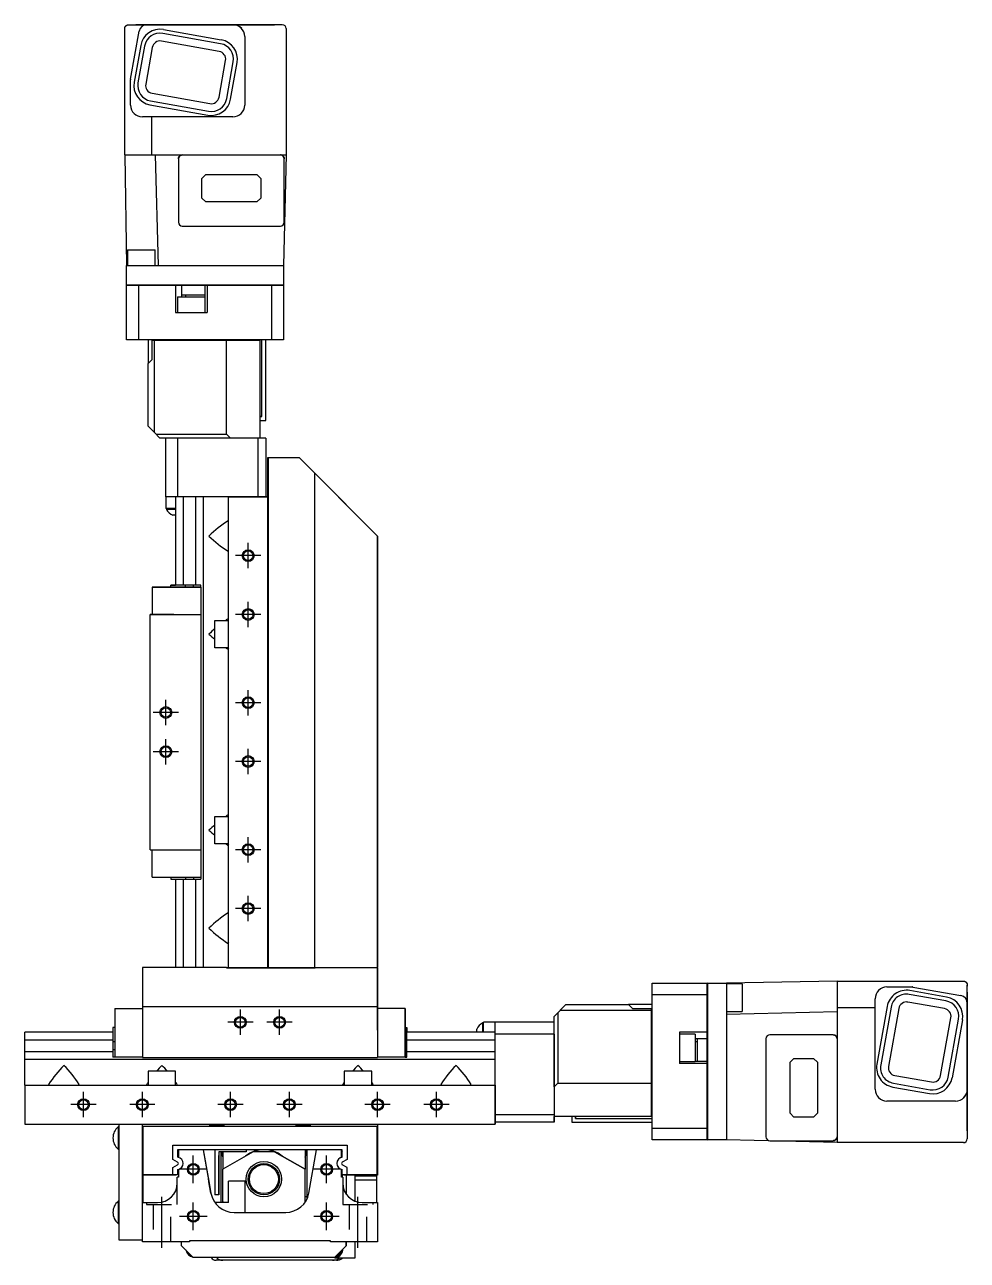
# Model space of a CAD drawing. Extents: x 0 to 1031, y -8 to 855.
# Drawn here: x 528.3 to 768.7, y 273.5 to 588.6 of the extents above; entities that cross this region are included whole.
import ezdxf

# ---------------------------------------------------------------- set-up
doc = ezdxf.new("R2010")
doc.units = 0
doc.header["$LTSCALE"] = 0.5
doc.linetypes.add('CENTER', pattern=[50.8, 31.75, -6.35, 6.35, -6.35])
doc.linetypes.add('DASHED', pattern=[19.05, 12.7, -6.35])
for name, color, linetype in [('MSM_CENTER', 1, 'CENTER'), ('MSM_CONTINUOUS', 7, 'CONTINUOUS'), ('MSM_DASHED', 4, 'DASHED'), ('MSM_NARROW', 5, 'CONTINUOUS')]:
    doc.layers.add(name, color=color, linetype=linetype)

msp = doc.modelspace()

# ---------------------------------------------------------------- linework, layer by layer
at = {"layer": 'MSM_CENTER'}
for p, q in [((585.327688, 449.980596), (585.327688, 456.439596)), ((588.557188, 453.210096), (582.098188, 453.210096)), ((585.327688, 434.980596), (585.327688, 441.439596)), ((588.557188, 438.210096), (582.098188, 438.210096)), ((564.327688, 409.980596), (564.327688, 416.439596)), ((585.327688, 412.480596), (585.327688, 418.939596)), ((567.557188, 413.210096), (561.098188, 413.210096)), ((588.557188, 415.710096), (582.098188, 415.710096)), ((564.327688, 399.980596), (564.327688, 406.439596)), ((585.327688, 397.480596), (585.327688, 403.939596)), ((567.557188, 403.210096), (561.098188, 403.210096)), ((588.557188, 400.710096), (582.098188, 400.710096)), ((585.327688, 374.980596), (585.327688, 381.439596)), ((588.557188, 378.210096), (582.098188, 378.210096)), ((585.327688, 359.980596), (585.327688, 366.439596)), ((588.557188, 363.210096), (582.098188, 363.210096)), ((583.327685, 330.980599), (583.327685, 337.439599)), ((593.327685, 330.980599), (593.327685, 337.439599)), ((586.557185, 334.210099), (580.098185, 334.210099)), ((596.557185, 334.210099), (590.098185, 334.210099)), ((543.327685, 309.980599), (543.327685, 316.439599)), ((558.327685, 309.980599), (558.327685, 316.439599)), ((580.827685, 309.980599), (580.827685, 316.439599)), ((595.827685, 309.980599), (595.827685, 316.439599)), ((618.327685, 309.980599), (618.327685, 316.439599)), ((633.327685, 309.980599), (633.327685, 316.439599)), ((546.557185, 313.210099), (540.098185, 313.210099)), ((561.557185, 313.210099), (555.098185, 313.210099)), ((584.057185, 313.210099), (577.598185, 313.210099)), ((599.057185, 313.210099), (592.598185, 313.210099)), ((621.557185, 313.210099), (615.098185, 313.210099)), ((636.557185, 313.210099), (630.098185, 313.210099)), ((571.327679, 293.210099), (571.327679, 300.210099)), ((605.327679, 293.210099), (605.327679, 300.210099)), ((574.827679, 296.710099), (567.827679, 296.710099)), ((608.827679, 296.710099), (601.827679, 296.710099)), ((563.327679, 276.710099), (563.327679, 289.710099)), ((571.327679, 281.210099), (571.327679, 288.210099)), ((605.327679, 281.210099), (605.327679, 288.210099)), ((613.327679, 276.710099), (613.327679, 289.710099)), ((574.827679, 284.710099), (567.827679, 284.710099)), ((608.557179, 284.710099), (602.098179, 284.710099))]:
    msp.add_line(p, q, dxfattribs=at)
at = {"layer": 'MSM_CONTINUOUS'}
for p, q in [((553.827688, 587.610099), (553.828863, 587.658553)), ((553.827688, 587.610097), (553.828835, 587.657968)), ((553.827688, 555.410097), (553.827688, 587.610097)), ((553.828835, 587.657968), (553.832233, 587.705327)), ((553.828863, 587.658553), (553.832345, 587.706489)), ((553.832233, 587.705327), (553.83789, 587.752571)), ((553.832345, 587.706489), (553.838141, 587.754309)), ((553.83789, 587.752571), (553.845586, 587.798445)), ((553.838141, 587.754309), (553.846029, 587.800743)), ((553.845586, 587.798445), (553.855426, 587.843988)), ((553.846029, 587.800743), (553.856116, 587.846843)), ((553.855426, 587.843988), (553.867136, 587.888197)), ((553.856116, 587.846843), (553.868126, 587.891594)), ((553.867136, 587.888197), (553.880875, 587.931882)), ((553.868126, 587.891594), (553.882221, 587.935815)), ((553.880875, 587.931882), (553.89184, 587.9625)), ((553.882221, 587.935815), (553.893475, 587.966813)), ((553.89184, 587.9625), (553.903798, 587.992754)), ((553.893475, 587.966813), (553.905753, 587.997443)), ((553.903798, 587.992754), (553.916721, 588.022576)), ((553.905753, 587.997443), (553.919029, 588.027636)), ((553.916721, 588.022576), (553.930593, 588.051934)), ((553.919029, 588.027636), (553.933284, 588.057359)), ((553.930593, 588.051934), (553.945463, 588.080924)), ((553.933284, 588.057359), (553.948574, 588.086709)), ((553.945463, 588.080924), (553.961251, 588.109383)), ((553.948574, 588.086709), (553.964815, 588.115519)), ((553.961251, 588.109383), (553.977903, 588.137225)), ((553.964815, 588.115519), (553.981955, 588.143704)), ((553.977903, 588.137225), (553.995425, 588.164478)), ((553.981955, 588.143704), (554.000001, 588.171289)), ((553.995425, 588.164478), (554.01388, 588.19123)), ((554.000001, 588.171289), (554.01902, 588.198364)), ((554.01388, 588.19123), (554.033165, 588.217331)), ((554.01902, 588.198364), (554.038909, 588.224775)), ((554.033165, 588.217331), (554.053313, 588.242824)), ((554.038909, 588.224775), (554.059632, 588.250481)), ((554.053313, 588.242824), (554.074268, 588.267636)), ((554.059632, 588.250481), (554.081199, 588.275496)), ((554.074268, 588.267636), (554.095978, 588.291713)), ((554.081199, 588.275496), (554.10356, 588.299764)), ((554.095978, 588.291713), (554.118417, 588.315033)), ((554.10356, 588.299764), (554.126689, 588.323261)), ((554.118417, 588.315033), (554.141658, 588.33767)), ((554.126689, 588.323261), (554.150666, 588.346061)), ((554.141658, 588.33767), (554.165575, 588.359501)), ((554.150666, 588.346061), (554.17536, 588.368035)), ((554.165575, 588.359501), (554.190083, 588.38046)), ((554.17536, 588.368035), (554.200691, 588.38912)), ((554.190083, 588.38046), (554.215201, 588.400577)), ((554.200691, 588.38912), (554.226678, 588.40934)), ((554.215201, 588.400577), (554.241006, 588.419915)), ((554.226678, 588.40934), (554.253407, 588.428757)), ((554.241006, 588.419915), (554.267361, 588.438369)), ((554.253407, 588.428757), (554.280737, 588.447263)), ((554.267361, 588.438369), (554.301568, 588.460508)), ((554.280737, 588.447263), (554.315906, 588.469214)), ((554.301568, 588.460508), (554.336595, 588.481204)), ((554.315906, 588.469214), (554.351971, 588.489697)), ((554.336595, 588.481204), (554.372429, 588.500456)), ((554.351971, 588.489697), (554.388929, 588.508703)), ((554.372429, 588.500456), (554.408946, 588.518202)), ((554.388929, 588.508703), (554.426661, 588.526165)), ((554.408946, 588.518202), (554.446156, 588.534453)), ((554.426661, 588.526165), (554.46519, 588.542083)), ((554.446156, 588.534453), (554.483903, 588.549146)), ((554.46519, 588.542083), (554.504365, 588.556387)), ((554.483903, 588.549146), (554.522172, 588.562284)), ((554.504365, 588.556387), (554.544182, 588.569069)), ((554.522172, 588.562284), (554.560825, 588.573832)), ((554.544182, 588.569069), (554.584513, 588.580081)), ((554.560825, 588.573832), (554.59309, 588.58219)), ((554.584513, 588.580081), (554.613276, 588.586842)), ((554.59309, 588.58219), (554.625511, 588.589446)), ((554.613276, 588.586842), (554.642225, 588.59275)), ((554.625511, 588.589446), (554.658127, 588.595617)), ((554.642225, 588.59275), (554.671398, 588.59781)), ((554.658127, 588.595617), (554.690765, 588.600679)), ((554.671398, 588.59781), (554.700682, 588.602001)), ((554.690765, 588.600679), (554.723517, 588.604656)), ((554.700682, 588.602001), (554.730153, 588.605331)), ((554.723517, 588.604656), (554.75619, 588.607538)), ((554.730153, 588.605331), (554.759687, 588.607784)), ((554.75619, 588.607538), (554.788852, 588.609343)), ((554.759687, 588.607784), (554.789343, 588.609363)), ((554.788852, 588.609343), (554.821359, 588.610077)), ((554.789343, 588.609363), (554.819037, 588.610061)), ((554.819037, 588.610061), (554.827688, 588.610099)), ((554.821359, 588.610077), (554.827688, 588.610097)), ((554.827688, 588.610099), (592.027688, 588.610099)), ((554.827688, 588.610097), (555.127688, 588.610097)), ((555.343261, 574.697302), (557.533328, 586.961678)), ((594.027688, 588.610097), (556.627688, 588.610097)), ((578.294202, 583.762288), (563.527789, 586.399148)), ((563.703579, 587.383576), (578.469993, 584.746716)), ((594.027688, 588.610098), (592.027688, 588.610098)), ((595.027688, 587.610097), (595.027688, 555.410097)), ((557.902488, 583.340391), (556.232477, 573.988329)), ((558.886916, 583.1646), (557.216905, 573.812538)), ((577.942621, 581.793433), (563.176207, 584.430293)), ((584.427688, 585.610097), (584.427688, 568.110097)), ((560.855771, 582.813019), (559.18576, 573.460957)), ((577.889884, 570.120935), (579.559895, 579.472997)), ((579.858739, 569.769354), (581.52875, 579.121416)), ((580.843166, 569.593563), (582.513178, 578.945625)), ((555.327688, 568.110097), (555.327688, 574.521512)), ((560.803034, 571.14052), (575.569447, 568.503661)), ((560.275662, 568.187238), (575.042075, 565.550378)), ((560.451452, 569.171665), (575.217866, 566.534806)), ((581.427688, 565.110097), (558.327688, 565.110097)), ((560.627688, 565.110097), (560.627688, 555.410097)), ((553.827688, 555.410097), (554.327688, 527.210097)), ((553.827688, 555.410097), (595.027688, 555.410097)), ((561.627688, 555.410097), (562.327688, 527.210097)), ((567.538512, 554.556827), (567.546903, 554.605187)), ((567.546903, 554.605187), (567.557657, 554.653077)), ((567.557657, 554.653077), (567.570748, 554.700382)), ((567.570748, 554.700382), (567.586144, 554.746987)), ((567.586144, 554.746987), (567.603809, 554.79278)), ((567.603809, 554.79278), (567.623699, 554.837652)), ((567.623699, 554.837652), (567.645767, 554.881494)), ((567.645767, 554.881494), (567.66996, 554.9242)), ((567.66996, 554.9242), (567.696219, 554.965667)), ((567.696219, 554.965667), (567.724481, 555.005796)), ((567.724481, 555.005796), (567.754678, 555.04449)), ((567.754678, 555.04449), (567.786737, 555.081656)), ((567.786737, 555.081656), (567.820582, 555.117204)), ((567.820582, 555.117204), (567.856129, 555.151048)), ((567.856129, 555.151048), (567.893295, 555.183107)), ((567.893295, 555.183107), (567.931989, 555.213304)), ((567.931989, 555.213304), (567.972118, 555.241566)), ((567.972118, 555.241566), (568.013586, 555.267825)), ((568.013586, 555.267825), (568.056292, 555.292018)), ((568.056292, 555.292018), (568.100133, 555.314086)), ((568.100133, 555.314086), (568.145005, 555.333976)), ((568.145005, 555.333976), (568.190798, 555.351641)), ((568.190798, 555.351641), (568.237404, 555.367037)), ((568.237404, 555.367037), (568.284708, 555.380128)), ((568.284708, 555.380128), (568.332598, 555.390882)), ((568.332598, 555.390882), (568.380958, 555.399273)), ((568.380958, 555.399273), (568.429671, 555.405282)), ((568.429671, 555.405282), (568.478621, 555.408892)), ((568.478621, 555.408892), (568.527688, 555.410097)), ((593.929126, 555.325983), (594.031346, 555.274)), ((594.031346, 555.274), (594.117599, 555.217565)), ((594.117599, 555.217565), (594.198015, 555.152163)), ((594.198015, 555.152163), (594.30186, 555.043073)), ((594.30186, 555.043073), (594.377005, 554.937981)), ((595.027688, 555.410097), (594.327688, 527.210097)), ((594.377005, 554.937981), (594.431216, 554.838626)), ((594.431216, 554.838626), (594.470585, 554.743181)), ((594.470585, 554.743181), (594.50149, 554.637497)), ((594.50149, 554.637497), (594.520646, 554.528566)), ((567.527688, 554.410097), (567.528893, 554.459165)), ((567.527688, 554.410097), (567.527688, 538.260097)), ((567.528893, 554.459165), (567.532504, 554.508114)), ((567.532504, 554.508114), (567.538512, 554.556827)), ((594.520646, 554.528566), (594.527688, 554.410097)), ((594.527688, 538.260097), (594.527688, 554.410097)), ((573.527688, 549.410097), (574.527688, 550.410097)), ((573.527688, 549.410096), (574.527688, 550.410096)), ((573.527688, 544.410096), (573.527688, 549.410096)), ((574.527688, 550.410097), (587.527688, 550.410097)), ((574.527688, 550.410096), (587.527688, 550.410096)), ((587.527688, 550.410097), (588.527688, 549.410097)), ((587.527688, 550.410096), (588.527688, 549.410096)), ((588.527688, 549.410096), (588.527688, 544.410096)), ((574.527688, 543.410096), (573.527688, 544.410096)), ((587.527688, 543.410096), (574.527688, 543.410096)), ((588.527688, 544.410096), (587.527688, 543.410096)), ((568.527688, 537.260097), (593.527688, 537.260097)), ((554.564232, 531.210097), (561.564232, 531.210097)), ((554.564232, 531.210097), (554.564232, 527.210097)), ((561.564232, 527.210097), (561.564232, 531.210097)), ((554.327688, 527.210097), (594.327688, 527.210097)), ((554.327688, 522.310097), (554.327688, 527.210097)), ((594.327688, 527.210097), (594.327688, 522.310097)), ((554.327688, 522.310097), (554.427688, 522.210097)), ((554.327688, 522.310097), (594.327688, 522.310097)), ((554.533963, 522.210099), (554.327688, 522.210099)), ((554.327688, 508.210097), (554.327688, 522.210097)), ((554.327688, 522.210097), (594.327688, 522.210097)), ((557.327688, 522.210097), (557.327688, 508.210097)), ((566.827688, 522.210097), (566.827688, 515.210097)), ((568.435396, 519.210097), (568.435396, 522.210097)), ((574.291765, 522.210097), (574.291765, 519.210097)), ((574.827688, 522.210097), (574.827688, 515.210097)), ((591.327688, 508.210097), (591.327688, 522.210097)), ((594.327688, 522.210099), (594.121414, 522.210099)), ((594.227688, 522.210097), (594.327688, 522.310097)), ((594.327688, 522.210097), (594.327688, 508.210097)), ((567.327688, 519.210097), (574.327688, 519.210097)), ((567.327688, 519.210097), (567.327688, 515.210097)), ((568.435396, 519.710098), (574.291765, 519.710098)), ((569.327688, 519.710098), (569.327688, 519.210098)), ((574.327688, 515.210097), (574.327688, 519.210097)), ((566.827688, 515.210097), (574.827688, 515.210097)), ((594.327688, 508.210097), (554.327688, 508.210097)), ((559.827688, 508.210097), (559.827688, 502.210099)), ((560.827688, 503.210097), (560.827688, 508.210097)), ((588.327688, 508.110097), (560.827688, 508.110097)), ((561.36911, 508.210097), (561.327688, 508.110097)), ((561.327688, 508.110097), (561.327688, 484.710097)), ((579.827688, 508.110097), (579.786267, 508.210097)), ((579.827688, 484.210097), (579.827688, 508.110097)), ((588.227688, 508.210099), (588.327688, 508.110099)), ((588.227688, 508.210097), (588.327688, 508.110097)), ((588.327688, 508.110097), (588.327688, 483.210097)), ((588.827688, 488.710099), (588.827688, 508.210097)), ((589.827688, 487.710099), (589.827688, 508.210097)), ((560.827688, 503.210099), (559.827688, 502.210099)), ((559.827688, 502.210097), (560.827688, 503.210097)), ((559.827688, 486.210097), (559.827688, 502.210097)), ((588.827688, 488.7101), (588.327688, 488.7101)), ((588.327688, 488.710099), (588.827688, 488.710099)), ((559.827688, 486.210097), (561.327688, 484.710097)), ((588.327688, 487.710099), (589.827688, 487.710099)), ((561.327688, 484.710097), (562.827688, 483.210097)), ((561.827688, 484.210097), (579.827688, 484.210097)), ((567.327688, 483.210098), (562.827688, 483.210097)), ((564.327688, 468.210097), (564.327688, 483.210097)), ((580.827688, 483.210097), (567.327688, 483.210098)), ((567.327688, 483.210097), (567.327688, 468.210097)), ((589.827688, 483.210097), (567.327688, 483.210097)), ((580.827688, 483.210097), (579.827688, 484.210097)), ((587.827688, 468.210099), (587.827688, 483.210097)), ((589.827688, 483.210099), (588.327688, 483.210099)), ((589.827688, 483.210097), (589.827688, 468.210097)), ((590.327688, 468.210096), (590.327685, 478.210099)), ((590.327685, 478.210099), (598.327685, 478.210099)), ((590.427685, 478.210099), (590.427685, 348.210099)), ((602.327685, 474.210099), (598.327685, 478.210099)), ((598.327688, 478.210099), (618.327688, 458.210099)), ((602.327685, 348.210099), (602.327685, 474.210099)), ((618.327686, 458.210099), (602.327685, 474.210099)), ((580.327688, 468.210097), (564.327688, 468.210097)), ((564.327688, 468.210097), (564.327688, 465.210097)), ((566.827688, 468.210097), (566.827688, 445.710099)), ((568.791408, 445.710097), (568.791408, 468.210097)), ((571.863968, 468.210097), (571.863968, 445.710097)), ((580.327688, 468.210098), (573.827688, 468.210097)), ((573.827688, 468.210097), (573.827688, 348.210097)), ((587.927688, 468.210097), (580.327688, 468.210098)), ((580.327688, 468.210096), (590.327688, 468.210096)), ((580.327688, 348.210096), (580.327688, 468.210096)), ((589.827688, 468.210099), (584.827688, 468.210098)), ((589.827688, 468.210097), (587.927688, 468.210097)), ((590.327688, 468.210099), (589.827688, 468.210099)), ((590.327688, 468.210097), (590.027688, 468.210097)), ((590.327688, 348.210096), (590.327688, 468.210096)), ((566.827688, 465.210097), (564.327688, 465.210097)), ((564.477688, 465.210097), (564.477688, 465.010097)), ((566.827688, 465.010097), (564.477688, 465.010097)), ((566.827688, 463.560097), (566.10701, 463.560097)), ((580.327688, 461.951753), (580.198123, 462.110096)), ((618.327686, 458.210099), (618.327686, 348.310099)), ((618.327688, 348.310099), (618.327688, 458.210099)), ((580.327688, 454.468439), (580.198123, 454.310096)), ((560.827688, 445.210099), (566.827688, 445.210099)), ((573.227688, 445.210096), (560.827688, 445.210096)), ((560.827688, 445.210096), (560.827688, 438.210096)), ((565.627688, 445.710099), (566.827688, 445.710099)), ((573.227688, 445.710097), (565.627688, 445.710097)), ((565.627688, 445.210097), (565.627688, 445.710097)), ((565.627688, 445.210097), (573.227688, 445.210097)), ((569.302892, 445.210097), (569.302892, 445.710097)), ((571.352485, 445.210097), (571.352485, 445.710097)), ((573.227688, 445.210097), (573.227688, 445.710097)), ((573.227688, 445.210096), (573.227688, 438.210096)), ((566.327688, 438.210099), (560.327688, 438.210099)), ((560.677688, 438.210098), (560.327688, 438.210098)), ((560.327688, 438.210097), (560.677688, 438.210097)), ((560.327688, 378.210096), (560.327688, 438.210096)), ((560.327688, 438.210096), (573.327688, 438.210096)), ((573.327688, 438.210097), (573.227688, 438.210097)), ((573.327688, 378.210096), (573.327688, 438.210096)), ((576.827688, 436.710099), (580.327688, 436.710099)), ((576.827688, 429.710099), (576.827688, 436.710099)), ((580.327688, 436.951753), (580.198123, 437.110096)), ((580.327688, 429.710099), (576.827688, 429.710099)), ((580.327688, 429.468439), (580.198123, 429.310096)), ((576.827688, 379.710099), (576.827688, 386.710099)), ((576.827688, 386.710099), (580.327688, 386.710099)), ((580.327688, 386.951753), (580.198123, 387.110096)), ((560.327688, 378.210096), (573.327688, 378.210096)), ((560.827688, 371.210096), (560.827688, 378.210096)), ((573.227688, 378.210096), (573.227688, 370.710097)), ((580.327688, 379.710099), (576.827688, 379.710099)), ((580.327688, 379.468439), (580.198123, 379.310096)), ((560.827688, 371.210096), (573.227688, 371.210096)), ((565.627688, 371.210097), (565.627688, 370.710097)), ((565.627688, 370.710097), (573.227688, 370.710097)), ((566.827688, 370.710097), (566.827688, 348.210097)), ((568.791408, 348.210099), (568.791408, 370.710097)), ((569.302892, 371.210097), (569.302892, 370.710097)), ((571.352485, 371.210097), (571.352485, 370.710097)), ((571.863968, 370.710097), (571.863968, 348.210097)), ((580.327688, 361.951753), (580.198123, 362.110096)), ((580.327688, 354.468439), (580.198123, 354.310096)), ((579.827685, 348.210099), (558.327685, 348.210099)), ((558.327685, 348.210099), (558.327685, 325.210099)), ((579.827685, 348.210099), (579.827685, 348.110099)), ((579.827685, 348.210099), (580.327688, 348.210096)), ((579.827685, 348.110099), (602.427685, 348.110099)), ((580.327688, 348.210096), (590.327688, 348.210096)), ((590.427685, 348.210099), (590.327688, 348.210096)), ((590.427685, 348.210099), (618.327685, 348.210099)), ((602.427685, 348.110099), (602.427685, 348.210099)), ((618.227686, 348.210099), (618.327686, 348.310099)), ((618.327688, 348.310099), (618.227688, 348.210099)), ((618.327685, 348.210099), (618.327685, 325.210099)), ((618.327688, 332.210099), (618.327688, 348.210099)), ((688.327686, 304.210099), (688.327686, 344.210099)), ((688.327686, 344.210099), (702.327686, 344.210099)), ((702.427686, 344.210099), (702.327686, 344.110099)), ((702.327686, 344.210099), (702.327686, 304.210099)), ((702.327688, 344.003825), (702.327688, 344.210099)), ((702.427686, 344.210099), (702.427686, 304.210099)), ((702.427686, 344.210099), (707.327686, 344.210099)), ((735.527686, 344.710099), (707.327686, 344.210099)), ((707.327686, 344.210099), (707.327686, 304.210099)), ((711.327686, 343.973555), (707.327686, 343.973555)), ((711.327686, 343.973555), (711.327686, 336.973555)), ((735.527686, 344.710099), (735.527686, 303.510099)), ((735.527686, 344.710099), (767.727686, 344.710099)), ((767.727686, 344.710099), (767.775557, 344.708953)), ((767.727688, 344.710099), (767.776142, 344.708925)), ((767.775557, 344.708953), (767.822916, 344.705555)), ((767.776142, 344.708925), (767.824078, 344.705443)), ((767.822916, 344.705555), (767.87016, 344.699898)), ((767.824078, 344.705443), (767.871898, 344.699646)), ((767.87016, 344.699898), (767.916034, 344.692202)), ((767.871898, 344.699646), (767.918332, 344.691758)), ((767.916034, 344.692202), (767.961577, 344.682362)), ((767.918332, 344.691758), (767.964432, 344.681671)), ((767.961577, 344.682362), (768.005786, 344.670651)), ((767.964432, 344.681671), (768.009183, 344.669662)), ((768.005786, 344.670651), (768.049471, 344.656912)), ((768.009183, 344.669662), (768.053404, 344.655567)), ((768.049471, 344.656912), (768.080089, 344.645948)), ((768.053404, 344.655567), (768.084402, 344.644313)), ((768.080089, 344.645948), (768.110343, 344.63399)), ((768.084402, 344.644313), (768.115032, 344.632034)), ((768.110343, 344.63399), (768.140165, 344.621066)), ((768.115032, 344.632034), (768.145225, 344.618759)), ((768.140165, 344.621066), (768.169523, 344.607195)), ((768.145225, 344.618759), (768.174948, 344.604503)), ((768.169523, 344.607195), (768.198513, 344.592325)), ((768.174948, 344.604503), (768.204298, 344.589214)), ((768.198513, 344.592325), (768.226972, 344.576537)), ((768.204298, 344.589214), (768.233108, 344.572973)), ((768.226972, 344.576537), (768.254814, 344.559885)), ((768.233108, 344.572973), (768.261293, 344.555833)), ((768.254814, 344.559885), (768.282067, 344.542362)), ((768.261293, 344.555833), (768.288878, 344.537786)), ((768.282067, 344.542362), (768.308819, 344.523908)), ((768.288878, 344.537786), (768.315953, 344.518767)), ((768.308819, 344.523908), (768.33492, 344.504622)), ((768.315953, 344.518767), (768.342364, 344.498879)), ((768.33492, 344.504622), (768.360413, 344.484475)), ((768.342364, 344.498879), (768.36807, 344.478155)), ((768.360413, 344.484475), (768.385225, 344.46352)), ((768.36807, 344.478155), (768.393085, 344.456588)), ((768.385225, 344.46352), (768.409302, 344.441809)), ((768.393085, 344.456588), (768.417353, 344.434227)), ((768.409302, 344.441809), (768.432622, 344.41937)), ((768.417353, 344.434227), (768.44085, 344.411098)), ((768.432622, 344.41937), (768.455259, 344.396129)), ((768.44085, 344.411098), (768.46365, 344.387122)), ((768.455259, 344.396129), (768.47709, 344.372213)), ((768.46365, 344.387122), (768.485624, 344.362428)), ((768.47709, 344.372213), (768.498049, 344.347705)), ((768.485624, 344.362428), (768.506709, 344.337097)), ((768.498049, 344.347705), (768.518166, 344.322587)), ((768.506709, 344.337097), (768.526929, 344.31111)), ((768.518166, 344.322587), (768.537504, 344.296781)), ((768.526929, 344.31111), (768.546346, 344.28438)), ((768.537504, 344.296781), (768.555958, 344.270426)), ((768.546346, 344.28438), (768.564852, 344.257051)), ((768.555958, 344.270426), (768.578097, 344.236219)), ((768.564852, 344.257051), (768.586803, 344.221882)), ((768.578097, 344.236219), (768.598793, 344.201193)), ((768.586803, 344.221882), (768.607286, 344.185817)), ((768.598793, 344.201193), (768.618045, 344.165358)), ((768.607286, 344.185817), (768.626292, 344.148859)), ((768.618045, 344.165358), (768.635791, 344.128841)), ((768.626292, 344.148859), (768.643754, 344.111127)), ((768.635791, 344.128841), (768.652042, 344.091632)), ((768.643754, 344.111127), (768.659672, 344.072598)), ((768.652042, 344.091632), (768.666735, 344.053885)), ((768.659672, 344.072598), (768.673976, 344.033423)), ((768.666735, 344.053885), (768.679873, 344.015616)), ((768.673976, 344.033423), (768.686658, 343.993605)), ((768.679873, 344.015616), (768.691421, 343.976963)), ((768.686658, 343.993605), (768.69767, 343.953275)), ((768.691421, 343.976963), (768.699779, 343.944697)), ((768.69767, 343.953275), (768.704431, 343.924512)), ((768.699779, 343.944697), (768.707035, 343.912277)), ((768.704431, 343.924512), (768.710339, 343.895562)), ((768.707035, 343.912277), (768.713206, 343.879661)), ((768.710339, 343.895562), (768.715399, 343.86639)), ((768.713206, 343.879661), (768.718268, 343.847023)), ((768.715399, 343.86639), (768.71959, 343.837105)), ((768.718268, 343.847023), (768.722245, 343.81427)), ((768.71959, 343.837105), (768.72292, 343.807634)), ((768.722245, 343.81427), (768.725127, 343.781598)), ((768.72292, 343.807634), (768.725373, 343.778101)), ((768.725127, 343.781598), (768.726932, 343.748936)), ((768.725373, 343.778101), (768.726952, 343.748444)), ((768.726932, 343.748936), (768.727666, 343.716429)), ((768.726952, 343.748444), (768.72765, 343.718751)), ((768.72765, 343.718751), (768.727688, 343.710099)), ((768.727666, 343.716429), (768.727686, 343.710099)), ((768.727686, 343.710099), (768.727686, 343.410099)), ((768.727688, 306.510099), (768.727688, 343.710099)), ((702.327686, 341.210099), (688.327686, 341.210099)), ((748.227686, 343.210099), (754.639101, 343.210099)), ((763.282189, 339.650872), (753.930127, 341.320883)), ((763.45798, 340.635299), (754.105918, 342.305311)), ((754.814891, 343.194527), (767.079267, 341.00446)), ((768.727686, 341.910099), (768.727686, 304.510099)), ((551.327685, 337.710099), (551.327685, 325.310099)), ((551.327685, 337.710099), (558.327685, 337.710099)), ((558.327685, 338.210099), (618.327685, 338.210099)), ((625.327685, 337.710099), (618.327685, 337.710099)), ((618.327686, 337.860099), (618.327686, 338.210099)), ((618.327687, 337.860099), (618.327687, 338.210099)), ((625.327685, 325.310099), (625.327685, 337.710099)), ((625.327688, 337.710099), (625.327688, 331.710099)), ((663.327686, 335.710099), (666.327686, 338.710099)), ((688.227686, 337.210099), (664.827686, 337.210099)), ((666.327686, 338.710099), (682.327686, 338.710099)), ((682.327686, 338.710099), (683.327686, 337.710099)), ((683.327688, 337.710099), (682.327688, 338.710099)), ((688.327686, 338.710099), (682.327688, 338.710099)), ((683.327686, 337.710099), (688.327686, 337.710099)), ((688.227686, 310.210099), (688.227686, 337.710099)), ((688.327686, 337.168678), (688.227686, 337.210099)), ((745.227686, 337.910099), (735.527686, 337.910099)), ((745.227686, 317.110099), (745.227686, 340.210099)), ((748.304827, 338.262126), (745.667967, 323.495712)), ((749.289254, 338.086335), (746.652395, 323.319922)), ((751.258109, 337.734754), (748.62125, 322.96834)), ((762.930608, 337.682017), (753.578546, 339.352028)), ((645.127686, 331.710099), (645.127686, 334.060099)), ((645.327686, 334.060099), (645.127686, 334.060099)), ((663.327686, 334.210099), (645.327686, 334.210099)), ((645.327686, 331.710099), (645.327686, 334.210099)), ((648.327686, 308.710099), (648.327686, 334.210099)), ((663.327687, 331.210099), (663.327686, 335.710099)), ((664.327686, 336.710099), (664.327686, 318.710099)), ((707.327686, 336.973555), (711.327686, 336.973555)), ((735.527686, 336.910099), (707.327686, 336.210099)), ((761.911022, 320.595167), (764.547882, 335.36158)), ((763.879877, 320.243585), (766.516737, 335.009999)), ((767.501165, 334.834208), (764.864305, 320.067795)), ((528.327686, 318.210099), (528.327686, 331.710099)), ((550.827686, 331.710099), (528.327686, 331.710099)), ((550.827686, 332.910099), (550.827686, 325.310099)), ((551.327686, 332.910099), (550.827686, 332.910099)), ((625.327686, 332.910099), (625.327686, 325.310099)), ((625.327686, 332.910099), (625.827686, 332.910099)), ((625.827686, 325.310099), (625.827686, 332.910099)), ((625.827688, 332.910099), (625.827688, 331.710099)), ((648.327686, 331.710099), (625.827688, 331.710099)), ((643.677686, 331.710099), (643.677686, 332.430777)), ((663.327686, 331.210099), (648.327686, 331.210099)), ((663.327686, 317.710099), (663.327687, 331.210099)), ((663.327686, 331.210099), (663.327686, 308.710099)), ((702.327686, 331.710099), (695.327686, 331.710099)), ((695.327686, 331.710099), (695.327686, 323.710099)), ((699.327686, 331.210099), (695.327686, 331.210099)), ((699.327686, 331.210099), (699.327686, 324.210099)), ((734.527686, 331.010099), (718.377686, 331.010099)), ((734.527686, 331.010099), (734.576754, 331.008895)), ((734.576754, 331.008895), (734.625703, 331.005284)), ((734.625703, 331.005284), (734.674416, 330.999276)), ((734.674416, 330.999276), (734.722776, 330.990885)), ((734.722776, 330.990885), (734.770666, 330.980131)), ((734.770666, 330.980131), (734.817971, 330.96704)), ((734.817971, 330.96704), (734.864576, 330.951643)), ((734.864576, 330.951643), (734.910369, 330.933979)), ((734.910369, 330.933979), (734.955241, 330.914089)), ((734.955241, 330.914089), (734.999083, 330.892021)), ((734.999083, 330.892021), (735.041789, 330.867828)), ((735.041789, 330.867828), (735.083256, 330.841569)), ((528.327686, 329.746379), (550.827686, 329.746379)), ((551.327686, 329.234896), (550.827686, 329.234896)), ((625.327686, 329.234896), (625.827686, 329.234896)), ((625.827686, 329.746379), (648.327686, 329.746379)), ((699.327686, 330.102392), (702.327686, 330.102392)), ((699.827687, 329.210099), (699.327688, 329.210099)), ((699.827687, 330.102392), (699.827687, 324.246023)), ((717.377686, 330.010099), (717.377686, 305.010099)), ((735.083256, 330.841569), (735.123385, 330.813307)), ((735.123385, 330.813307), (735.162079, 330.78311)), ((735.162079, 330.78311), (735.199245, 330.75105)), ((735.199245, 330.75105), (735.234793, 330.717206)), ((735.234793, 330.717206), (735.268637, 330.681658)), ((735.268637, 330.681658), (735.300696, 330.644493)), ((735.300696, 330.644493), (735.330893, 330.605799)), ((735.330893, 330.605799), (735.359155, 330.56567)), ((735.359155, 330.56567), (735.385414, 330.524202)), ((735.385414, 330.524202), (735.409607, 330.481496)), ((735.409607, 330.481496), (735.431675, 330.437654)), ((735.431675, 330.437654), (735.451565, 330.392783)), ((735.451565, 330.392783), (735.46923, 330.346989)), ((735.46923, 330.346989), (735.484626, 330.300384)), ((735.484626, 330.300384), (735.497717, 330.253079)), ((735.497717, 330.253079), (735.508471, 330.20519)), ((735.508471, 330.20519), (735.516862, 330.15683)), ((735.516862, 330.15683), (735.522871, 330.108116)), ((735.522871, 330.108116), (735.526481, 330.059167)), ((735.526481, 330.059167), (735.527686, 330.010099)), ((550.827686, 326.673819), (528.327686, 326.673819)), ((648.327686, 324.710099), (528.327686, 324.710099)), ((551.327686, 327.185303), (550.827686, 327.185303)), ((558.327685, 325.310099), (550.827686, 325.310099)), ((558.327685, 325.210099), (618.327685, 325.210099)), ((625.327685, 325.310099), (618.327685, 325.310099)), ((618.327686, 325.210099), (618.327686, 325.310099)), ((625.327686, 327.185303), (625.827686, 327.185303)), ((625.327686, 325.310099), (625.827686, 325.310099)), ((648.327686, 326.673819), (625.827686, 326.673819)), ((723.527685, 324.010099), (724.527685, 325.010099)), ((724.527685, 325.010099), (729.527685, 325.010099)), ((729.527685, 325.010099), (730.527685, 324.010099)), ((729.527686, 325.010099), (730.527686, 324.010099)), ((559.827682, 321.710099), (559.827682, 318.210099)), ((566.827682, 321.710099), (559.827682, 321.710099)), ((566.827682, 318.210099), (566.827682, 321.710099)), ((616.827682, 321.710099), (609.827682, 321.710099)), ((609.827682, 321.710099), (609.827682, 318.210099)), ((616.827682, 318.210099), (616.827682, 321.710099)), ((695.327686, 324.210099), (699.327686, 324.210099)), ((702.327686, 323.710099), (695.327686, 323.710099)), ((702.327686, 324.246023), (699.327686, 324.246023)), ((723.527685, 311.010099), (723.527685, 324.010099)), ((730.527685, 324.010099), (730.527685, 311.010099)), ((730.527686, 324.010099), (730.527686, 311.010099)), ((534.586028, 318.210099), (534.427685, 318.339664)), ((542.069342, 318.210099), (542.227685, 318.339664)), ((559.586028, 318.210099), (559.427685, 318.339664)), ((567.069342, 318.210099), (567.227685, 318.339664)), ((609.586028, 318.210099), (609.427685, 318.339664)), ((617.069342, 318.210099), (617.227685, 318.339664)), ((634.586028, 318.210099), (634.427685, 318.339664)), ((642.069342, 318.210099), (642.227685, 318.339664)), ((663.327686, 317.710099), (664.327686, 318.710099)), ((664.327686, 318.710099), (688.227686, 318.710099)), ((688.227686, 318.710099), (688.327686, 318.751521)), ((749.886943, 318.679049), (759.239005, 317.009038)), ((750.238524, 320.647904), (759.590586, 318.977893)), ((528.327685, 318.210099), (528.327685, 308.210099)), ((528.327685, 318.210099), (648.327685, 318.210099)), ((648.327685, 318.210099), (648.327685, 308.210099)), ((749.711152, 317.694621), (759.063214, 316.02461)), ((648.327688, 308.210099), (648.327688, 313.710099)), ((765.727686, 314.110099), (748.227686, 314.110099)), ((648.327688, 310.710099), (663.327686, 310.710099)), ((688.227686, 310.210099), (663.327686, 310.210099)), ((663.327688, 308.710099), (663.327688, 310.210099)), ((667.827688, 310.210099), (667.827688, 308.710099)), ((668.827688, 310.210099), (668.827688, 309.710099)), ((668.827688, 309.710099), (688.327686, 309.710099)), ((668.827689, 309.710099), (668.827689, 310.210099)), ((688.327686, 310.310099), (688.227686, 310.210099)), ((688.327688, 310.310099), (688.227688, 310.210099)), ((724.527685, 310.010099), (723.527685, 311.010099)), ((729.527685, 310.010099), (724.527685, 310.010099)), ((730.527685, 311.010099), (729.527685, 310.010099)), ((730.527686, 311.010099), (729.527686, 310.010099)), ((528.327685, 308.210099), (648.327685, 308.210099)), ((552.327685, 307.560099), (552.16813, 307.560099)), ((552.16813, 307.560099), (552.16813, 301.860099)), ((552.327685, 308.210099), (552.327685, 278.710099)), ((558.32768, 295.210099), (558.32768, 308.210099)), ((558.52768, 295.310099), (558.52768, 307.710099)), ((558.52768, 307.710099), (618.12768, 307.710099)), ((575.52768, 307.860099), (575.52768, 308.210099)), ((579.12768, 307.860099), (575.52768, 307.860099)), ((575.527683, 307.860099), (575.527683, 308.210099)), ((579.12768, 308.210099), (579.12768, 307.860099)), ((597.52768, 307.860099), (597.52768, 308.210099)), ((601.12768, 307.860099), (597.52768, 307.860099)), ((597.527682, 307.860099), (597.527682, 308.210099)), ((601.12768, 308.210099), (601.12768, 307.860099)), ((618.12768, 307.710099), (618.12768, 295.310099)), ((618.32768, 308.210099), (618.32768, 295.210099)), ((618.327683, 308.210099), (618.327682, 305.710094)), ((663.327686, 308.710099), (648.327686, 308.710099)), ((648.327686, 308.210099), (648.327686, 308.510099)), ((667.827688, 308.710099), (688.327686, 308.710099)), ((688.327686, 307.210099), (702.327686, 307.210099)), ((768.727687, 306.510099), (768.727687, 304.510099)), ((566.12768, 299.234896), (566.12768, 302.910099)), ((566.12768, 302.910099), (610.52768, 302.910099)), ((610.52768, 302.910099), (610.52768, 299.234896)), ((618.327682, 302.710104), (618.327683, 295.210099)), ((702.327686, 304.210099), (688.327686, 304.210099)), ((702.327686, 304.310099), (702.427686, 304.210099)), ((702.327688, 304.210099), (702.327688, 304.416374)), ((707.327686, 304.210099), (702.427686, 304.210099)), ((735.527686, 303.510099), (707.327686, 304.210099)), ((718.377686, 304.010099), (734.527686, 304.010099)), ((734.646155, 304.017142), (734.527686, 304.010099)), ((734.755086, 304.036298), (734.646155, 304.017142)), ((734.86077, 304.067202), (734.755086, 304.036298)), ((734.956215, 304.106571), (734.86077, 304.067202)), ((735.05557, 304.160783), (734.956215, 304.106571)), ((735.160662, 304.235928), (735.05557, 304.160783)), ((735.269752, 304.339773), (735.160662, 304.235928)), ((735.335154, 304.420188), (735.269752, 304.339773)), ((735.391589, 304.506442), (735.335154, 304.420188)), ((735.443572, 304.608662), (735.391589, 304.506442)), ((767.727686, 303.510099), (735.527686, 303.510099)), ((552.16813, 301.860099), (552.327685, 301.860099)), ((573.880577, 301.710099), (567.32768, 301.710099)), ((567.32768, 301.710099), (567.32768, 299.78495)), ((567.527679, 301.710099), (567.527679, 299.746379)), ((573.880577, 301.710099), (575.82756, 290.66821)), ((609.127679, 301.710099), (573.880578, 301.710099)), ((573.880582, 301.710099), (575.291198, 293.710099)), ((576.82768, 301.710099), (576.82768, 290.210099)), ((577.82768, 301.210099), (577.82768, 290.210099)), ((584.82768, 301.210099), (577.82768, 301.210099)), ((577.827681, 301.210099), (577.827681, 300.210099)), ((577.827682, 290.210099), (577.827682, 300.210099)), ((578.327684, 301.210099), (578.327684, 288.210099)), ((586.621909, 301.210099), (578.82768, 296.710099)), ((578.827682, 301.210099), (578.827681, 296.710099)), ((584.82768, 301.710099), (584.82768, 301.210099)), ((584.827681, 301.710099), (584.827681, 301.210099)), ((592.033451, 301.210099), (586.621909, 301.210099)), ((599.82768, 296.710099), (592.033451, 301.210099)), ((592.033452, 301.210099), (599.82768, 296.710099)), ((599.827682, 301.710099), (599.827681, 296.710099)), ((599.827683, 301.710099), (599.827681, 296.710099)), ((600.327684, 289.710099), (600.327684, 301.710099)), ((600.827798, 290.66821), (602.77478, 301.710099)), ((609.127679, 299.746379), (609.127679, 301.710099)), ((609.32768, 301.710099), (609.12768, 301.710099)), ((609.127684, 299.746379), (609.127684, 301.710099)), ((609.127684, 301.4101), (609.327685, 301.210099)), ((609.127684, 301.410099), (609.327684, 301.210099)), ((609.227684, 299.768995), (609.227684, 301.310099)), ((609.32768, 299.78495), (609.32768, 301.710099)), ((567.32143, 298.545684), (566.12768, 299.234896)), ((566.12768, 297.185303), (567.32143, 297.874514)), ((566.12768, 295.310099), (566.12768, 297.185303)), ((567.32768, 296.635248), (567.32768, 295.310099)), ((567.527679, 296.673819), (567.527679, 294.710099)), ((578.82768, 288.210099), (578.82768, 296.710099)), ((599.82768, 288.259825), (599.82768, 296.710099)), ((609.127679, 294.710099), (609.127679, 296.673819)), ((609.127684, 294.710099), (609.127684, 296.673819)), ((609.227684, 294.710099), (609.227684, 296.651203)), ((609.32768, 295.310099), (609.32768, 296.635248)), ((610.52768, 299.234896), (609.33393, 298.545684)), ((610.52768, 297.185303), (609.33393, 297.874514)), ((610.52768, 295.310099), (610.52768, 297.185303)), ((566.92768, 295.210099), (558.32768, 295.210099)), ((558.327681, 288.210099), (558.327682, 295.210099)), ((558.427684, 295.210099), (558.427684, 288.210099)), ((567.32768, 295.310099), (558.52768, 295.310099)), ((566.92768, 295.310099), (566.92768, 295.210099)), ((566.927683, 295.310099), (566.927683, 295.210099)), ((567.227679, 293.210099), (567.227679, 294.710099)), ((567.527679, 294.710099), (567.227679, 294.710099)), ((575.203029, 294.210099), (575.82756, 290.66821)), ((575.291194, 293.710099), (575.20303, 294.210099)), ((575.291197, 293.710099), (575.203033, 294.210099)), ((575.203034, 294.210099), (575.291198, 293.710099)), ((575.291198, 293.710099), (575.327679, 293.710099)), ((575.327679, 293.503176), (575.327679, 293.710099)), ((575.827564, 290.66821), (575.327679, 293.503197)), ((575.827561, 290.66821), (575.327679, 293.503179)), ((575.327683, 293.503182), (575.827565, 290.66821)), ((575.327683, 293.503179), (575.827565, 290.66821)), ((580.327679, 288.210099), (580.327679, 293.710099)), ((584.527679, 293.710099), (580.327679, 293.710099)), ((584.527679, 285.710099), (584.527679, 293.710099)), ((609.427679, 294.710099), (609.127679, 294.710099)), ((618.12768, 295.310099), (609.32768, 295.310099)), ((609.327684, 295.310099), (609.327684, 294.710099)), ((609.327685, 294.710099), (609.327685, 295.310099)), ((609.427679, 294.710099), (609.427679, 293.210099)), ((609.427684, 294.710099), (609.427684, 293.210099)), ((609.72768, 295.210099), (609.72768, 295.310099)), ((618.32768, 295.210099), (609.72768, 295.210099)), ((610.327685, 295.210099), (610.327685, 290.350472)), ((612.527688, 295.210099), (612.527688, 288.585731)), ((612.527688, 295.010099), (618.027688, 295.010099)), ((612.527688, 294.010099), (618.027688, 294.010099)), ((616.827689, 295.210099), (616.827689, 295.010099)), ((616.82769, 295.010099), (616.82769, 295.210099)), ((618.027688, 295.010099), (618.027688, 288.210099)), ((577.82768, 290.210099), (576.82768, 290.210099)), ((552.327685, 288.560099), (552.16813, 288.560099)), ((552.16813, 288.560099), (552.16813, 282.860099)), ((558.327679, 278.210099), (558.327679, 288.210099)), ((558.327679, 288.210099), (562.227679, 288.210099)), ((580.327679, 288.210099), (576.863015, 288.210099)), ((600.327683, 289.710099), (599.82768, 289.710099)), ((600.327683, 289.112857), (600.327683, 289.710099)), ((614.427679, 288.210099), (618.327679, 288.210099)), ((618.327679, 288.210099), (618.327679, 278.210099)), ((618.327684, 288.210099), (618.327683, 284.710094)), ((581.736406, 285.710099), (594.918951, 285.710099)), ((552.16813, 282.860099), (552.327685, 282.860099)), ((618.327683, 281.710104), (618.327684, 278.210099)), ((552.327685, 278.710099), (558.327679, 278.710099)), ((570.327679, 278.210099), (558.327679, 278.210099)), ((568.327686, 277.210099), (568.327686, 278.210099)), ((606.327679, 278.510099), (570.327679, 278.510099)), ((570.327679, 278.510099), (570.327679, 278.210099)), ((570.327684, 278.510099), (570.327684, 278.210099)), ((606.327679, 278.210099), (606.327679, 278.510099)), ((618.327679, 278.210099), (606.327679, 278.210099)), ((610.327686, 278.210099), (610.327686, 277.210099)), ((610.327687, 277.210099), (610.327687, 278.210099)), ((612.527688, 278.210099), (612.527688, 274.010099)), ((568.327686, 277.210099), (571.327686, 274.210099)), ((607.327686, 274.210099), (571.327686, 274.210099)), ((607.327686, 274.210099), (610.327686, 277.210099)), ((607.533961, 274.416374), (607.327687, 274.210099)), ((607.533961, 274.416374), (609.121412, 276.003825)), ((610.327687, 277.210099), (609.121412, 276.003825)), ((607.827688, 273.510099), (577.127688, 273.510099)), ((612.527688, 274.010099), (607.46541, 274.010099))]:
    msp.add_line(p, q, dxfattribs=at)
for centre, radius in [((585.327688, 453.210096), 1.2295), ((585.327688, 438.210096), 1.2295), ((585.327688, 415.710096), 1.2295), ((564.327688, 413.210096), 1.2295), ((564.327688, 403.210096), 1.2295), ((585.327688, 400.710096), 1.2295), ((585.327688, 378.210096), 1.2295), ((585.327688, 363.210096), 1.2295), ((583.327685, 334.210099), 1.2295), ((593.327685, 334.210099), 1.2295), ((543.327685, 313.210099), 1.2295), ((558.327685, 313.210099), 1.2295), ((580.827685, 313.210099), 1.2295), ((595.827685, 313.210099), 1.2295), ((618.327685, 313.210099), 1.2295), ((633.327685, 313.210099), 1.2295), ((571.327679, 296.710099), 1.2295), ((589.32768, 294.210099), 4.5), ((589.327679, 294.210099), 4), ((589.327679, 294.210099), 3.7), ((605.327679, 296.710099), 1.2295), ((571.327679, 284.710099), 1.2295), ((605.327679, 284.710099), 1.2295)]:
    msp.add_circle(centre, radius, dxfattribs=at)
for centre, radius, start, end in [((559.502183, 586.610097), 2, 90, 169.875328), ((562.824626, 582.461438), 5, 79.875328, 169.875328), ((562.824626, 582.461438), 4, 79.875328, 169.875328), ((581.427688, 585.610097), 3, 0, 90), ((581.427687, 585.610093), 3.000004, 41.810344, 89.999969), ((594.027688, 587.610098), 1, 0, 90), ((594.027688, 587.610097), 1, 0, 90), ((562.824626, 582.461438), 2, 79.875328, 169.875328), ((562.824626, 582.461437), 2, 79.875328, 169.875328), ((577.59104, 579.824578), 4, 349.875328, 79.87528377), ((577.59104, 579.824578), 5, 349.875328, 79.87528377), ((577.59104, 579.824578), 2, 349.875328, 79.87528377), ((556.327688, 574.521512), 1, 169.875328, 180), ((561.154615, 573.109376), 5, 169.875328, 259.87532122), ((561.154615, 573.109376), 4, 169.875328, 259.87532122), ((561.154615, 573.109376), 2, 169.875328, 259.87532122), ((558.327688, 568.110097), 3, 180, 270), ((575.921029, 570.472516), 5, 259.875328, 349.875328), ((575.921029, 570.472516), 4, 259.875328, 349.875328), ((575.921029, 570.472516), 2, 259.875328, 349.875328), ((581.427688, 568.110097), 3, 270, 0), ((568.527688, 554.410097), 1, 90, 180), ((593.527688, 554.410097), 1, 0, 90), ((593.527687, 554.410094), 1.000003, 66.33190064, 89.99993893), ((568.527688, 538.260097), 1, 180, 270), ((593.527688, 538.260097), 1, 270, 0), ((567.327688, 466.572147), 3.25, 208.726605, 247.939014), ((597.282881, 435.782975), 31.38481, 122.98120836, 134.39078372), ((597.282881, 480.637217), 31.38481, 225.60921628, 237.01879164), ((597.282881, 410.782975), 31.38481, 122.98120836, 124.29939674), ((597.282881, 410.782975), 31.38481, 130.67402093, 134.39078372), ((597.282881, 455.637217), 31.38481, 225.60921628, 229.32597907), ((597.282881, 455.637217), 31.38481, 235.70058382, 237.01879164), ((597.282881, 360.782975), 31.38481, 130.67402093, 134.39078372), ((597.282881, 360.782975), 31.38481, 122.98120836, 124.29939674), ((597.282881, 405.637217), 31.38481, 225.60921628, 229.32597907), ((597.282881, 405.637217), 31.38481, 235.70058382, 237.01879164), ((597.282881, 335.782975), 31.38481, 122.98120836, 134.39078372), ((597.282881, 380.637217), 31.38481, 225.60921628, 237.01879164), ((748.227686, 340.210099), 3, 90, 180), ((753.226965, 337.383173), 5, 79.875328, 169.87533995), ((753.226965, 337.383173), 4, 79.875328, 169.87533995), ((754.639101, 342.210099), 1, 79.875328, 90), ((762.579027, 335.713162), 5, 349.875328, 79.875328), ((766.727686, 339.035605), 2, 0, 79.875328), ((753.226964, 337.383173), 2, 79.875328, 169.87533995), ((753.226965, 337.383173), 2, 79.875328, 90), ((762.579026, 335.713162), 2, 349.875328, 79.875328), ((762.579027, 335.713162), 2, 349.875328, 79.875328), ((762.579027, 335.713162), 4, 349.875328, 79.875328), ((646.689736, 331.210099), 3.25, 118.726605, 157.939014), ((718.377686, 330.010099), 1, 90, 180), ((734.527686, 330.010099), 1, 0, 90), ((560.754806, 301.254906), 31.38481, 135.60921628, 147.01879164), ((515.900564, 301.254906), 31.38481, 32.98120836, 44.39078372), ((585.754806, 301.254906), 31.38481, 135.60921628, 139.32597907), ((540.900564, 301.254906), 31.38481, 40.67402093, 44.39078372), ((635.754806, 301.254906), 31.38481, 135.60921628, 139.32597907), ((590.900564, 301.254906), 31.38481, 40.67402093, 44.39078372), ((660.754806, 301.254906), 31.38481, 135.60921628, 147.01879164), ((615.900564, 301.254906), 31.38481, 32.98120836, 44.39078372), ((750.590105, 322.616759), 5, 169.875328, 259.875328), ((750.590105, 322.616759), 4, 169.875328, 259.875328), ((750.590105, 322.616759), 2, 169.875328, 259.875328), ((585.754806, 301.254906), 31.38481, 145.70060326, 147.01879164), ((540.900564, 301.254906), 31.38481, 32.98120836, 34.29941618), ((635.754806, 301.254906), 31.38481, 145.70060326, 147.01879164), ((590.900564, 301.254906), 31.38481, 32.98120836, 34.29941618), ((759.942167, 320.946748), 5, 259.875328, 349.8753025), ((759.942167, 320.946748), 4, 259.875328, 349.8753025), ((759.942167, 320.946748), 2, 259.875328, 349.8753025), ((748.227686, 317.110099), 3, 180, 270), ((765.727686, 317.110099), 3, 270, 0), ((765.727682, 317.110101), 3.000004, 311.810344, 359.999969), ((554.527685, 304.710099), 3.7, 129.621835, 230.378165), ((718.377686, 305.010099), 1, 180, 270), ((734.527686, 305.010099), 1, 270, 0), ((734.527685, 305.010101), 1.000001, 336.33187199, 359.99991028), ((767.727686, 304.510099), 1, 270, 0), ((767.727687, 304.510099), 1, 270, 0), ((567.12768, 298.210099), 1.5875, 75.406011, 82.762401), ((567.127679, 298.210099), 1.5875, 284.594029, 75.405971), ((581.327684, 301.210099), 2.85, 180, 208.694326), ((589.327681, 294.210099), 7.5, 51.368902, 128.63103036), ((589.327682, 294.210099), 7.5, 51.368884, 89.99998128), ((597.327684, 301.210099), 2.85, 331.305521, 10.10415041), ((609.527679, 298.210099), 1.5875, 104.594029, 255.405971), ((609.52768, 298.210099), 1.5875, 97.237599, 262.762401), ((567.12768, 298.210099), 0.3875, 300, 60), ((567.12768, 298.210099), 1.5875, 277.237599, 284.593976), ((609.52768, 298.210099), 0.3875, 120, 240), ((562.227679, 293.210099), 5, 270, 0), ((614.427679, 293.210099), 5, 180, 270), ((614.42768, 293.2101), 5.000001, 180.00001, 269.999988), ((581.736406, 291.710099), 6, 190, 270), ((581.736407, 291.710099), 6, 190, 270), ((594.918951, 291.710099), 6, 270, 350), ((554.527685, 285.710099), 3.7, 129.621835, 230.378165), ((581.327684, 287.210099), 2.85, 151.305758, 159.459022), ((571.827687, 276.710099), 2.5, 193.051961, 256.948039), ((571.827687, 276.710099), 2.4, 197.114433, 252.885567), ((577.127688, 275.010099), 1.5, 212.230953, 270), ((578.827688, 275.710099), 2.2, 222.985886, 270), ((606.827687, 276.710099), 2.5, 283.05194, 346.94806), ((606.720894, 276.804209), 2.8916, 284.920297, 321.650584), ((606.827687, 276.710099), 2.4, 287.114433, 342.885567), ((606.827688, 276.710099), 2.749468, 321.8078, 354.507775), ((606.827688, 276.710099), 3.2, 270, 302.461745), ((607.827688, 276.010099), 2.5, 270, 306.869898), ((607.82769, 276.010099), 2.5, 270, 306.869898)]:
    msp.add_arc(centre, radius, start, end, dxfattribs=at)
at = {"layer": 'MSM_DASHED'}
for p, q in [((567.227679, 287.710099), (567.227679, 293.210099)), ((609.427679, 293.205687), (609.427679, 287.710099)), ((559.427679, 288.210099), (559.427679, 287.710099)), ((559.427679, 287.710099), (567.227679, 287.710099)), ((561.077679, 287.710099), (561.077679, 278.210099)), ((565.577679, 278.210099), (565.577679, 287.710099)), ((609.427679, 287.710099), (617.227679, 287.710099)), ((611.077679, 287.710099), (611.077679, 278.210099)), ((615.577679, 278.210099), (615.577679, 287.710099)), ((617.227679, 287.710099), (617.227679, 288.210099))]:
    msp.add_line(p, q, dxfattribs=at)
at = {"layer": 'MSM_NARROW'}
for centre in [(585.327688, 453.210096), (585.327688, 438.210096), (585.327688, 415.710096), (564.327688, 413.210096), (564.327688, 403.210096), (585.327688, 400.710096), (585.327688, 378.210096), (585.327688, 363.210096), (583.327685, 334.210099), (593.327685, 334.210099), (543.327685, 313.210099), (558.327685, 313.210099), (580.827685, 313.210099), (595.827685, 313.210099), (618.327685, 313.210099), (633.327685, 313.210099), (571.327679, 296.710099), (605.327679, 296.710099), (571.327679, 284.710099), (605.327679, 284.710099)]:
    msp.add_circle(centre, 1.5, dxfattribs=at)

doc.saveas('drawing.dxf')
